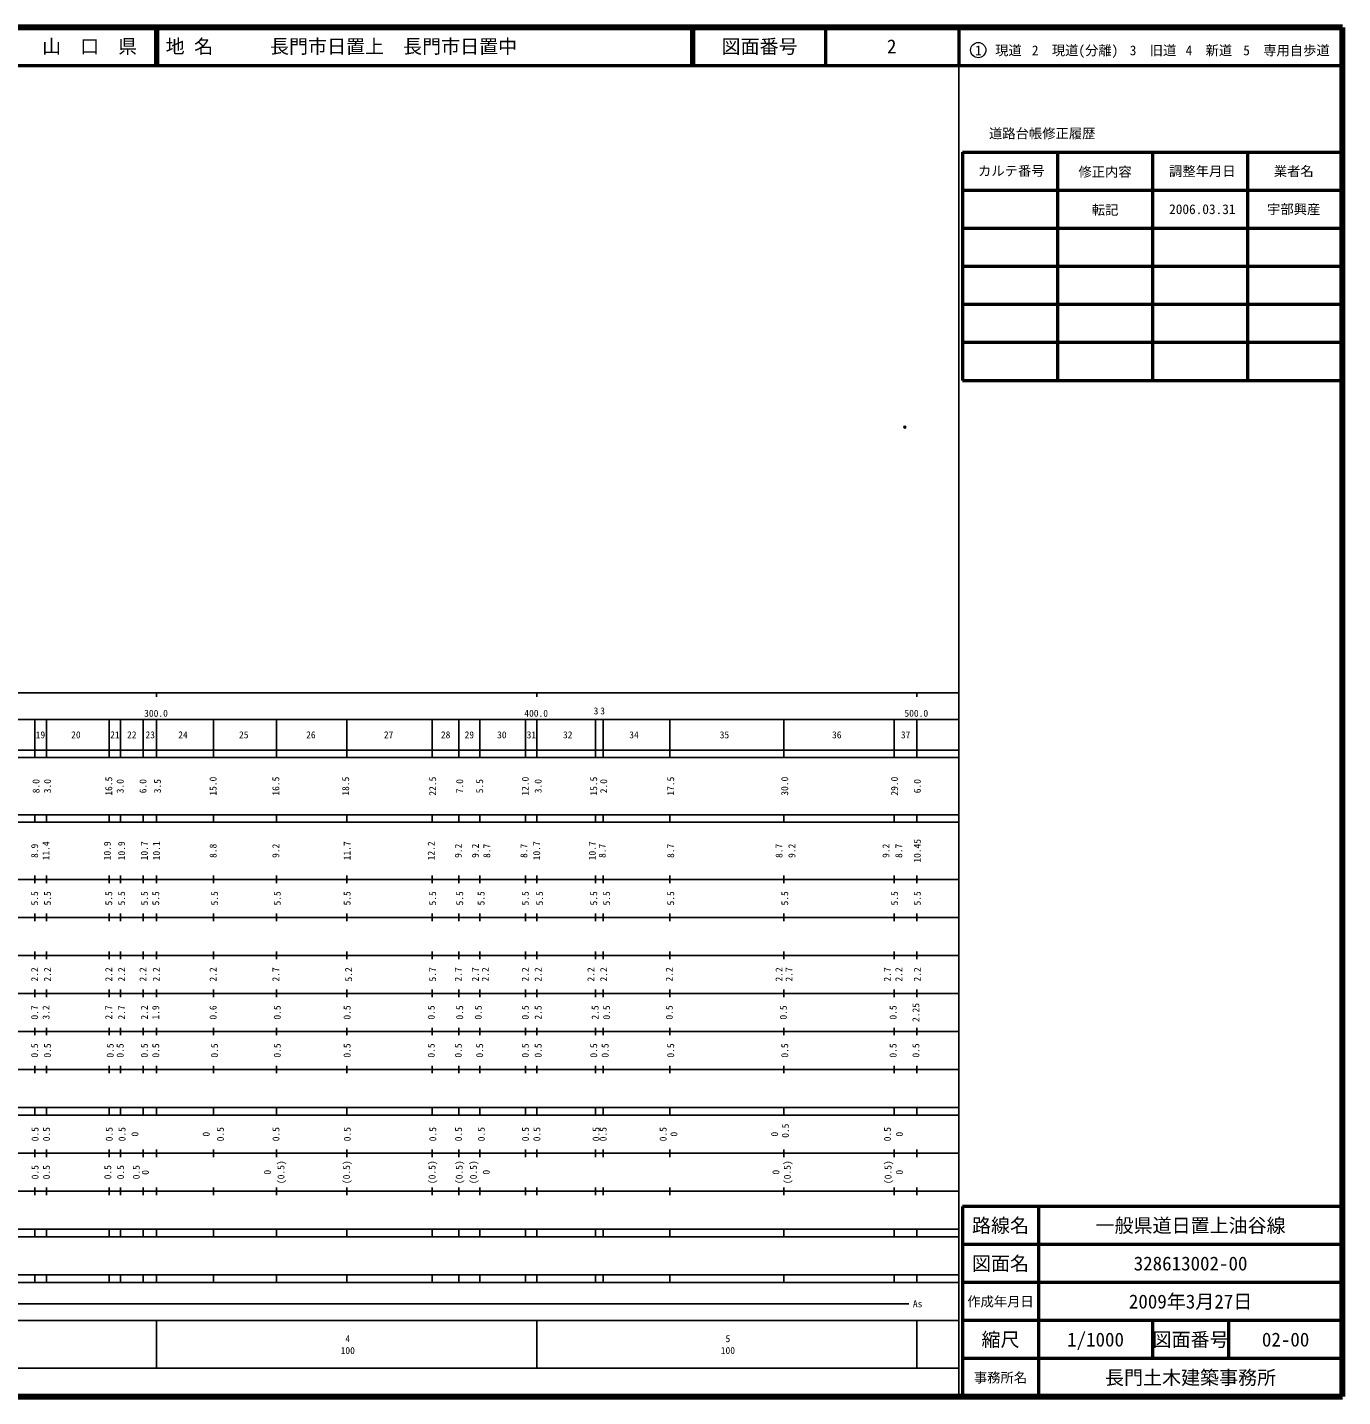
# Model space of a CAD drawing. Units: millimetres on the paper. Extents: x 40 to 680, y 20 to 380.
# Drawn here: x 334 to 680, y 20 to 380 of the extents above; entities that cross this region are included whole.
import ezdxf
from ezdxf.enums import TextEntityAlignment as Align

# ---------------------------------------------------------------- set-up
doc = ezdxf.new("R2010")
doc.units = ezdxf.units.MM
doc.header["$PDMODE"] = 32
doc.header["$PDSIZE"] = 0.5
doc.layers.add('M-OTRS', color=6, linetype='Continuous')
for name, color, linetype, lineweight in [('M-TTL', 2, 'Continuous', 140), ('M-TTL-BAND', 7, 'Continuous', 25), ('M-TTL-FRAM', 2, 'Continuous', 50), ('M-TTL-LINE', 7, 'Continuous', 50), ('M-TTL-TXT', 7, 'Continuous', 13)]:
    doc.layers.add(name, color=color, linetype=linetype, lineweight=lineweight)
doc.styles.add('ＭＳ ゴシック', font='')
doc.styles.get('ＭＳ ゴシック').set_extended_font_data('MS Gothic')

msp = doc.modelspace()

# ---------------------------------------------------------------- linework, layer by layer
at = {"layer": 'M-OTRS'}
msp.add_point((564.849, 274.919), dxfattribs=at)
at = {"layer": 'M-TTL'}
for p, q in [((680, 380), (40, 380)), ((680, 20), (680, 380)), ((40, 20), (680, 20))]:
    msp.add_line(p, q, dxfattribs=at)
at = {"layer": 'M-TTL-BAND'}
for p, q in [((579, 20), (579, 370)), ((40, 205), (579, 205)), ((368, 205), (368, 204)), ((468, 205), (468, 204)), ((568, 205), (568, 204)), ((68, 198), (579, 198)), ((336, 198), (336, 188)), ((339, 198), (339, 188)), ((355.5, 198), (355.5, 188)), ((358.5, 198), (358.5, 188)), ((364.5, 198), (364.5, 188)), ((368, 198), (368, 188)), ((383, 198), (383, 188)), ((399.5, 198), (399.5, 188)), ((418, 198), (418, 188)), ((440.5, 198), (440.5, 188)), ((447.5, 198), (447.5, 188)), ((453, 198), (453, 188)), ((465, 198), (465, 188)), ((468, 198), (468, 188)), ((483.5, 198), (483.5, 188)), ((485.5, 198), (485.5, 188)), ((503, 198), (503, 188)), ((533, 198), (533, 188)), ((562, 198), (562, 188)), ((568, 198), (568, 188)), ((40, 190), (579, 190)), ((40, 188), (579, 188)), ((40, 173), (579, 173)), ((336, 173), (336, 171)), ((339, 173), (339, 171)), ((355.5, 173), (355.5, 171)), ((358.5, 173), (358.5, 171)), ((364.5, 173), (364.5, 171)), ((368, 171), (368, 173)), ((383, 173), (383, 171)), ((399.5, 173), (399.5, 171)), ((418, 173), (418, 171)), ((440.5, 173), (440.5, 171)), ((447.5, 173), (447.5, 171)), ((453, 173), (453, 171)), ((465, 173), (465, 171)), ((468, 173), (468, 171)), ((483.5, 173), (483.5, 171)), ((485.5, 173), (485.5, 171)), ((503, 173), (503, 171)), ((533, 173), (533, 171)), ((562, 173), (562, 171)), ((568, 171), (568, 173)), ((40, 171), (579, 171)), ((40, 156), (579, 156)), ((336, 157), (336, 155)), ((339, 157), (339, 155)), ((355.5, 157), (355.5, 155)), ((358.5, 157), (358.5, 155)), ((364.5, 157), (364.5, 155)), ((368, 155), (368, 157)), ((383, 157), (383, 155)), ((399.5, 157), (399.5, 155)), ((418, 157), (418, 155)), ((440.5, 157), (440.5, 155)), ((447.5, 157), (447.5, 155)), ((453, 157), (453, 155)), ((465, 157), (465, 155)), ((468, 157), (468, 155)), ((483.5, 157), (483.5, 155)), ((485.5, 157), (485.5, 155)), ((503, 157), (503, 155)), ((533, 157), (533, 155)), ((562, 157), (562, 155)), ((568, 155), (568, 157)), ((46, 146), (579, 146)), ((336, 147), (336, 145)), ((339, 147), (339, 145)), ((355.5, 147), (355.5, 145)), ((358.5, 147), (358.5, 145)), ((364.5, 147), (364.5, 145)), ((368, 145), (368, 147)), ((383, 147), (383, 145)), ((399.5, 147), (399.5, 145)), ((418, 147), (418, 145)), ((440.5, 147), (440.5, 145)), ((447.5, 147), (447.5, 145)), ((453, 147), (453, 145)), ((465, 147), (465, 145)), ((468, 147), (468, 145)), ((483.5, 147), (483.5, 145)), ((485.5, 147), (485.5, 145)), ((503, 147), (503, 145)), ((533, 147), (533, 145)), ((562, 147), (562, 145)), ((568, 145), (568, 147)), ((336, 137), (336, 135)), ((339, 137), (339, 135)), ((355.5, 137), (355.5, 135)), ((358.5, 137), (358.5, 135)), ((364.5, 137), (364.5, 135)), ((368, 135), (368, 137)), ((383, 137), (383, 135)), ((399.5, 137), (399.5, 135)), ((418, 137), (418, 135)), ((440.5, 137), (440.5, 135)), ((447.5, 137), (447.5, 135)), ((453, 137), (453, 135)), ((465, 137), (465, 135)), ((468, 137), (468, 135)), ((483.5, 137), (483.5, 135)), ((485.5, 137), (485.5, 135)), ((503, 137), (503, 135)), ((533, 137), (533, 135)), ((562, 137), (562, 135)), ((568, 135), (568, 137)), ((52, 136), (579, 136)), ((46, 126), (579, 126)), ((336, 127), (336, 125)), ((339, 127), (339, 125)), ((355.5, 127), (355.5, 125)), ((358.5, 127), (358.5, 125)), ((364.5, 127), (364.5, 125)), ((368, 125), (368, 127)), ((383, 127), (383, 125)), ((399.5, 127), (399.5, 125)), ((418, 127), (418, 125)), ((440.5, 127), (440.5, 125)), ((447.5, 127), (447.5, 125)), ((453, 127), (453, 125)), ((465, 127), (465, 125)), ((468, 127), (468, 125)), ((483.5, 127), (483.5, 125)), ((485.5, 127), (485.5, 125)), ((503, 127), (503, 125)), ((533, 127), (533, 125)), ((562, 127), (562, 125)), ((568, 125), (568, 127)), ((52, 116), (579, 116)), ((336, 117), (336, 115)), ((339, 117), (339, 115)), ((355.5, 117), (355.5, 115)), ((358.5, 117), (358.5, 115)), ((364.5, 117), (364.5, 115)), ((368, 115), (368, 117)), ((383, 117), (383, 115)), ((399.5, 117), (399.5, 115)), ((418, 117), (418, 115)), ((440.5, 117), (440.5, 115)), ((447.5, 117), (447.5, 115)), ((453, 117), (453, 115)), ((465, 117), (465, 115)), ((468, 117), (468, 115)), ((483.5, 117), (483.5, 115)), ((485.5, 117), (485.5, 115)), ((503, 117), (503, 115)), ((533, 117), (533, 115)), ((562, 117), (562, 115)), ((568, 115), (568, 117)), ((46, 106), (579, 106)), ((336, 107), (336, 105)), ((339, 107), (339, 105)), ((355.5, 107), (355.5, 105)), ((358.5, 107), (358.5, 105)), ((364.5, 107), (364.5, 105)), ((368, 105), (368, 107)), ((383, 107), (383, 105)), ((399.5, 107), (399.5, 105)), ((418, 107), (418, 105)), ((440.5, 107), (440.5, 105)), ((447.5, 107), (447.5, 105)), ((453, 107), (453, 105)), ((465, 107), (465, 105)), ((468, 107), (468, 105)), ((483.5, 107), (483.5, 105)), ((485.5, 107), (485.5, 105)), ((503, 107), (503, 105)), ((533, 107), (533, 105)), ((562, 107), (562, 105)), ((568, 105), (568, 107)), ((40, 96), (579, 96)), ((40, 94), (579, 94)), ((336, 96), (336, 94)), ((339, 96), (339, 94)), ((355.5, 96), (355.5, 94)), ((358.5, 96), (358.5, 94)), ((364.5, 96), (364.5, 94)), ((368, 94), (368, 96)), ((383, 96), (383, 94)), ((399.5, 96), (399.5, 94)), ((418, 96), (418, 94)), ((440.5, 96), (440.5, 94)), ((447.5, 96), (447.5, 94)), ((453, 96), (453, 94)), ((465, 96), (465, 94)), ((468, 96), (468, 94)), ((483.5, 96), (483.5, 94)), ((485.5, 96), (485.5, 94)), ((503, 96), (503, 94)), ((533, 96), (533, 94)), ((562, 96), (562, 94)), ((568, 94), (568, 96)), ((49, 84), (579, 84)), ((336, 85), (336, 83)), ((339, 85), (339, 83)), ((355.5, 85), (355.5, 83)), ((358.5, 85), (358.5, 83)), ((364.5, 85), (364.5, 83)), ((368, 83), (368, 85)), ((383, 85), (383, 83)), ((399.5, 85), (399.5, 83)), ((418, 85), (418, 83)), ((440.5, 85), (440.5, 83)), ((447.5, 85), (447.5, 83)), ((453, 85), (453, 83)), ((465, 85), (465, 83)), ((468, 85), (468, 83)), ((483.5, 85), (483.5, 83)), ((485.5, 85), (485.5, 83)), ((503, 85), (503, 83)), ((533, 85), (533, 83)), ((562, 85), (562, 83)), ((568, 83), (568, 85)), ((40, 74), (579, 74)), ((336, 75), (336, 73)), ((339, 75), (339, 73)), ((355.5, 75), (355.5, 73)), ((358.5, 75), (358.5, 73)), ((364.5, 75), (364.5, 73)), ((368, 73), (368, 75)), ((383, 75), (383, 73)), ((399.5, 75), (399.5, 73)), ((418, 75), (418, 73)), ((440.5, 75), (440.5, 73)), ((447.5, 75), (447.5, 73)), ((453, 75), (453, 73)), ((465, 75), (465, 73)), ((468, 75), (468, 73)), ((483.5, 75), (483.5, 73)), ((485.5, 75), (485.5, 73)), ((503, 75), (503, 73)), ((533, 75), (533, 73)), ((562, 75), (562, 73)), ((568, 73), (568, 75)), ((40, 64), (579, 64)), ((40, 62), (579, 62)), ((336, 64), (336, 62)), ((339, 64), (339, 62)), ((355.5, 64), (355.5, 62)), ((358.5, 64), (358.5, 62)), ((364.5, 64), (364.5, 62)), ((368, 62), (368, 64)), ((383, 64), (383, 62)), ((399.5, 64), (399.5, 62)), ((418, 64), (418, 62)), ((440.5, 64), (440.5, 62)), ((447.5, 64), (447.5, 62)), ((453, 64), (453, 62)), ((465, 64), (465, 62)), ((468, 64), (468, 62)), ((483.5, 64), (483.5, 62)), ((485.5, 64), (485.5, 62)), ((503, 64), (503, 62)), ((533, 64), (533, 62)), ((562, 64), (562, 62)), ((568, 62), (568, 64)), ((40, 52), (579, 52)), ((336, 52), (336, 50)), ((339, 52), (339, 50)), ((355.5, 52), (355.5, 50)), ((358.5, 52), (358.5, 50)), ((364.5, 52), (364.5, 50)), ((368, 50), (368, 52)), ((383, 52), (383, 50)), ((399.5, 52), (399.5, 50)), ((418, 52), (418, 50)), ((440.5, 52), (440.5, 50)), ((447.5, 52), (447.5, 50)), ((453, 52), (453, 50)), ((465, 52), (465, 50)), ((468, 52), (468, 50)), ((483.5, 52), (483.5, 50)), ((485.5, 52), (485.5, 50)), ((503, 52), (503, 50)), ((533, 52), (533, 50)), ((562, 52), (562, 50)), ((568, 50), (568, 52)), ((40, 50), (579, 50)), ((70.805, 44.406), (565.903, 44.406)), ((40, 40), (579, 40)), ((368, 40), (368, 27.5)), ((468, 40), (468, 27.5)), ((568, 40), (568, 27.5)), ((68, 27.5), (579, 27.5))]:
    msp.add_line(p, q, dxfattribs=at)
at = {"layer": 'M-TTL-FRAM'}
for p, q in [((580, 347.197), (580, 287.197)), ((580, 347.197), (680, 347.197)), ((580, 287.197), (680, 287.197)), ((680, 70), (580, 70)), ((580, 70), (580, 20))]:
    msp.add_line(p, q, dxfattribs=at)
at = {"layer": 'M-TTL-LINE'}
for p, q in [((367.75, 380), (367.75, 370)), ((368.25, 380), (368.25, 370)), ((508.747, 380), (508.747, 370)), ((509.247, 380), (509.247, 370)), ((543.997, 380), (543.997, 370)), ((579, 380), (579, 370)), ((40, 370), (680, 370)), ((605, 347.197), (605, 287.197)), ((630, 347.197), (630, 287.197)), ((655, 347.197), (655, 287.197)), ((580, 337.197), (680, 337.197)), ((580, 327.197), (680, 327.197)), ((580, 317.197), (680, 317.197)), ((580, 307.197), (680, 307.197)), ((580, 297.197), (680, 297.197)), ((600, 70), (600, 20)), ((680, 60), (580, 60)), ((680, 50), (580, 50)), ((680, 40), (580, 40)), ((630, 40), (630, 30)), ((650, 40), (650, 30)), ((680, 30), (580, 30))]:
    msp.add_line(p, q, dxfattribs=at)
at = {"layer": 'M-TTL-TXT'}
msp.add_circle((584.147, 374.034), 2, dxfattribs=at)

# ---------------------------------------------------------------- texts
at = {"layer": 'M-TTL-BAND', "style": 'ＭＳ ゴシック'}
for s, p in [('300.0', (367.844, 198.195)), ('400.0', (467.844, 198.195)), ('500.0', (567.844, 198.195))]:
    msp.add_text(s, height=1.833, dxfattribs=at).set_placement(p, align=Align.BOTTOM_CENTER)
for s, p in [('19', (337.438, 194)), ('20', (346.772, 194)), ('21', (357.032, 194)), ('22', (361.476, 194)), ('23', (366.32, 194)), ('24', (374.941, 194)), ('25', (390.922, 194)), ('26', (408.589, 194)), ('27', (429.034, 194)), ('28', (444.035, 194)), ('29', (450.257, 194)), ('30', (458.813, 194)), ('31', (466.591, 194)), ('32', (476.147, 194)), ('34', (493.592, 194)), ('35', (517.371, 194)), ('36', (546.927, 194)), ('37', (565.039, 194)), ('As', (568.201, 44.406)), ('4', (418.288, 35.238)), ('5', (518.288, 35.238)), ('100', (418.288, 32.131)), ('100', (518.288, 32.131))]:
    msp.add_text(s, height=1.833, dxfattribs=at).set_placement(p, align=Align.MIDDLE_CENTER)
for s, p in [('8.0', (336.274, 180.5)), ('3.0', (339.274, 180.5)), ('16.5', (355.4, 180.5)), ('3.0', (358.4, 180.5)), ('6.0', (364.4, 180.5)), ('3.5', (368.202, 180.5)), ('15.0', (382.849, 180.5)), ('16.5', (399.349, 180.5)), ('18.5', (417.725, 180.5)), ('22.5', (440.601, 180.5)), ('7.0', (447.726, 180.5)), ('5.5', (452.976, 180.5)), ('12.0', (464.977, 180.5)), ('3.0', (468.352, 180.5)), ('15.5', (482.977, 180.5)), ('2.0', (485.603, 180.5)), ('17.5', (503.228, 180.5)), ('30.0', (533.229, 180.5)), ('29.0', (562.105, 180.5)), ('6.0', (568.106, 180.5)), ('11.4', (338.899, 163.5)), ('10.9', (355.025, 163.5)), ('10.9', (358.775, 163.5)), ('10.7', (364.775, 163.5)), ('10.1', (367.952, 163.5)), ('11.7', (418.1, 163.5)), ('12.2', (440.226, 163.5)), ('10.7', (467.977, 163.5)), ('10.7', (482.602, 163.5)), ('10.45', (568.106, 163.5)), ('8.9', (335.899, 163.5)), ('8.8', (382.849, 163.5)), ('9.2', (399.349, 163.5)), ('9.2', (447.351, 163.5)), ('9.2', (451.851, 163.5)), ('8.7', (454.851, 163.5)), ('8.7', (464.602, 163.5)), ('8.7', (485.228, 163.5)), ('8.7', (503.228, 163.5)), ('8.7', (531.729, 163.5)), ('9.2', (535.104, 163.5)), ('9.2', (559.855, 163.5)), ('8.7', (563.23, 163.5)), ('5.5', (335.899, 151)), ('5.5', (339.274, 151)), ('5.5', (355.4, 151)), ('5.5', (358.775, 151)), ('5.5', (364.775, 151)), ('5.5', (367.765, 151)), ('5.5', (383.224, 151)), ('5.5', (399.724, 151)), ('5.5', (418.1, 151)), ('5.5', (440.601, 151)), ('5.5', (447.726, 151)), ('5.5', (453.351, 151)), ('5.5', (464.977, 151)), ('5.5', (468.727, 151)), ('5.5', (482.977, 151)), ('5.5', (486.353, 151)), ('5.5', (503.228, 151)), ('5.5', (533.229, 151)), ('5.5', (562.105, 151)), ('5.5', (568.106, 151)), ('2.2', (335.899, 131)), ('2.2', (339.274, 131)), ('2.2', (355.4, 131)), ('2.2', (358.775, 131)), ('2.2', (364.4, 131)), ('2.2', (367.9, 131)), ('2.2', (382.849, 131)), ('2.7', (399.349, 131)), ('5.2', (418.475, 131)), ('5.7', (440.601, 131)), ('2.7', (447.351, 131)), ('2.7', (451.851, 131)), ('2.2', (454.476, 131)), ('2.2', (464.977, 131)), ('2.2', (468.352, 131)), ('2.2', (482.227, 131)), ('2.2', (485.603, 131)), ('2.2', (502.853, 131)), ('2.2', (531.729, 131)), ('2.7', (534.354, 131)), ('2.7', (560.23, 131)), ('2.2', (563.23, 131)), ('2.2', (568.106, 131)), ('0.7', (335.899, 121)), ('3.2', (338.899, 121)), ('2.7', (355.4, 121)), ('2.7', (358.775, 121)), ('2.2', (364.775, 121)), ('1.9', (367.765, 121)), ('0.6', (382.849, 121)), ('0.5', (399.724, 121)), ('0.5', (418.1, 121)), ('0.5', (440.226, 121)), ('0.5', (447.726, 121)), ('0.5', (452.601, 121)), ('0.5', (464.977, 121)), ('2.5', (468.352, 121)), ('2.5', (483.352, 121)), ('0.5', (486.353, 121)), ('0.5', (502.853, 121)), ('0.5', (532.854, 121)), ('0.5', (561.73, 121)), ('2.25', (567.731, 121)), ('0.5', (335.899, 111)), ('0.5', (339.274, 111)), ('0.5', (355.775, 111)), ('0.5', (358.4, 111)), ('0.5', (364.775, 111)), ('0.5', (367.765, 111)), ('0.5', (383.224, 111)), ('0.5', (399.724, 111)), ('0.5', (418.1, 111)), ('0.5', (440.226, 111)), ('0.5', (447.351, 111)), ('0.5', (452.976, 111)), ('0.5', (464.977, 111)), ('0.5', (468.352, 111)), ('0.5', (482.977, 111)), ('0.5', (485.978, 111)), ('0.5', (503.228, 111)), ('0.5', (533.229, 111)), ('0.5', (561.73, 111)), ('0.5', (567.731, 111)), ('0.5', (336.015, 89)), ('0.5', (339.015, 89)), ('0.5', (355.516, 89)), ('0.5', (358.891, 89)), ('0.5', (384.767, 89)), ('0.5', (399.393, 89)), ('0.5', (418.143, 89)), ('0.5', (440.644, 89)), ('0.5', (447.394, 89)), ('0.5', (453.395, 89)), ('0.5', (465.02, 89)), ('0.5', (468.02, 89)), ('0.5', (483.583, 89)), ('0.5', (485.458, 89)), ('0.5', (501.237, 89)), ('0.5', (533.404, 89.909)), ('0.5', (560.239, 89)), ('0', (362.266, 89)), ('0', (381.017, 89)), ('0', (504.07, 89)), ('0', (530.571, 89)), ('0', (563.405, 89)), ('0.5', (336.015, 79)), ('0.5', (339.015, 79)), ('0.5', (355.141, 79)), ('0.5', (358.516, 79)), ('0.5', (362.641, 79)), ('0', (365.043, 78.934)), ('0', (397.142, 79)), ('(0.5)', (400.705, 79)), ('(0.5)', (417.956, 79)), ('(0.5)', (440.457, 79)), ('(0.5)', (447.582, 79)), ('(0.5)', (451.332, 79)), ('0', (454.707, 79)), ('0', (530.904, 79)), ('(0.5)', (533.904, 79)), ('(0.5)', (560.405, 79)), ('0', (563.405, 79))]:
    msp.add_text(s, height=1.833, rotation=90, dxfattribs=at).set_placement(p, align=Align.MIDDLE_CENTER)
at = {"layer": 'M-TTL-BAND', "insert": (484.703, 200.279), "char_height": 1.833, "attachment_point": 5, "style": 'ＭＳ ゴシック'}
msp.add_mtext('\\T1.4;33', dxfattribs=at)
at = {"layer": 'M-TTL-TXT', "style": 'ＭＳ ゴシック'}
for s, height, p in [('山\u3000口\u3000県', 3.666, (350.375, 375)), ('図面番号', 3.666, (526.622, 375)), ('2', 3.666, (561.372, 375)), ('1\u3000現道', 2.566, (589.448, 373.958)), ('2\u3000現道(分離)', 2.566, (609.619, 373.958)), ('3\u3000旧道', 2.566, (630.121, 373.958)), ('4\u3000新道', 2.566, (644.824, 373.958)), ('5\u3000専用自歩道', 2.566, (665.228, 373.958)), ('道路台帳修正履歴', 2.566, (600.968, 352.113)), ('カルテ番号', 2.566, (592.839, 342.277)), ('修正内容', 2.566, (617.509, 342.023)), ('調整年月日', 2.566, (643.089, 342.197)), ('業者名', 2.566, (667.134, 342.197)), ('転記', 2.566, (617.509, 332.023)), ('2006.03.31', 2.566, (643.089, 332.197)), ('宇部興産', 2.566, (667.134, 332.197)), ('路線名', 3.666, (590, 65)), ('一般県道日置上油谷線', 3.666, (640, 65)), ('図面名', 3.666, (590, 55)), ('328613002-00', 3.666, (640, 55)), ('2009年3月27日', 3.666, (640, 45)), ('作成年月日', 2.566, (590, 45)), ('縮尺', 3.666, (590, 35)), ('1/1000', 3.666, (615, 35)), ('図面番号', 3.666, (640, 35)), ('02-00', 3.666, (665, 35)), ('事務所名', 2.566, (590, 25)), ('長門土木建築事務所', 3.666, (640, 25))]:
    msp.add_text(s, height=height, dxfattribs=at).set_placement(p, align=Align.MIDDLE_CENTER)
msp.add_text('地 名      長門市日置上\u3000長門市日置中', height=3.666, dxfattribs=at).set_placement((370.38, 375), align=Align.MIDDLE_LEFT)

doc.saveas('drawing.dxf')
